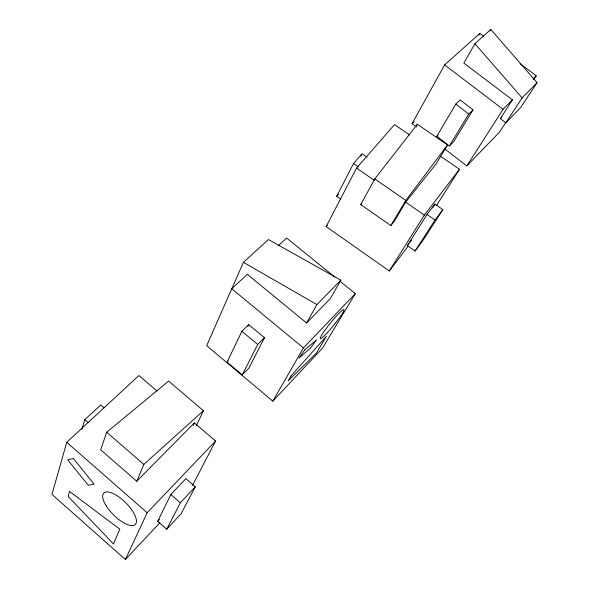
<?xml version="1.0" encoding="UTF-8"?>
<svg xmlns="http://www.w3.org/2000/svg" width="589" height="589" viewBox="0 0 589 589"><rect width="100%" height="100%" fill="white"/><g stroke="black" fill="none" stroke-linecap="round" stroke-linejoin="round"><path stroke-width="0.88" d="M156.939 390.949L138.894 375.546L66.734 442.302L51.957 494.385L125.398 559.55L159.987 522.612M81.849 429.352L84.772 419.677L100.712 405.004L103.973 407.816M196.328 425.604L203.448 410.702L168.616 381.09L106.69 432.208L100.667 449.812L136.729 481.265L194.377 422.902L215.596 441.014L192.485 485.395M136.729 481.265L143.826 464.449L203.448 410.702M232.11 288.05L243.426 262.319L268.474 239.532L340.869 280.173L330.245 298.711L306.589 322.971L247.336 274.327L231.735 288.743L206.695 345.699L272.817 401.161L322.47 348.173L355.3 293.646L339.72 281.034M125.398 559.55L147.147 512.747L215.596 441.014M193.207 425.368L194.377 422.902M227.089 362.154L241.865 331.298L248.713 324.642L264.49 337.718L248.823 368.206L242.241 374.862L227.089 362.154L228.296 360.961M247.925 326.269L248.713 324.642M157.683 521.346L170.862 494.517L185.918 478.651L195.312 486.772L181.147 513.66L166.716 529.253L157.683 521.346L159.501 519.41M242.241 374.862L257.724 344.477L264.49 337.718M340.862 199.178L336.709 196.277L353.562 163.455L362.154 153.714L367.138 157.175M166.716 529.253L180.359 502.77L195.312 486.772M360.91 156.122L361.734 154.517M408.184 246.099L389.307 270.962L326.151 226.596L356.566 168.034L394.542 124.618L409.649 135.006M360.755 204.597L374.788 178.909L417.329 124.25L447.537 144.982L436.015 164.029L405.688 202.152L394.439 221L390.824 225.572L360.755 204.597L361.83 203.315M416.408 126.974L412.094 123.631L444.614 64.908L479.829 33.44L483.495 36.194M416.018 126.583L417.329 124.25M306.589 322.971L316.897 304.579L340.869 280.173M478.916 35.038L479.829 33.44M474.925 43.726L463.86 63.082L512.415 99.858L500.341 118.61L505.863 122.814L520.705 107.515L537.043 82.674L490.784 29.45L474.925 43.726L522.126 97.899L505.863 122.814M272.817 401.161L303.438 347.937L355.3 293.646M489.893 30.989L490.784 29.45M436.832 136.309L455.776 104.091L460.127 99.953L473.055 109.834L453.596 141.772L449.348 145.984L436.832 136.309L438.061 135.124M390.824 225.572L405.792 200.437L447.537 144.982M449.348 145.984L468.763 114.03L473.055 109.834M389.307 270.962L424.352 215.118L459.494 169.279L440.616 156.299M407.345 245.635L427.003 214.448L434.903 204.111L442.854 209.625L422.806 240.702L415.068 251.032L407.345 245.635L408.906 243.581M432.495 207.924L434.903 204.111M436.471 205.554L459.494 169.279M444.474 148.693L466.782 165.958L503.05 109.326L512.415 99.858M415.068 251.032L435.035 220.021L442.854 209.625M505.914 122.262L499.457 132.164L466.782 165.958M533.744 79.596L536.233 75.782L520.116 63.686M409.951 242.212L411.512 240.157M326.151 226.596L327.337 225.197M336.709 196.277L338.52 194.193M500.341 118.61L501.585 117.344M522.126 97.899L537.043 82.674M533.082 78.97L536.233 75.782M412.094 123.631L414.082 121.79M278.045 245.944L286.6 238.037L334.758 277.021M243.426 262.319L316.897 304.579M353.562 163.455L358.598 166.952M427.003 214.448L435.035 220.021M374.788 178.909L405.792 200.437M356.566 168.034L374.309 180.359M405.688 202.152L424.352 215.118M444.614 64.908L503.05 109.326M455.776 104.091L468.763 114.03M231.735 288.743L303.438 347.937M241.865 331.298L257.724 344.477M106.69 432.208L143.826 464.449M84.772 419.677L88.063 422.541M170.862 494.517L180.359 502.77M66.734 442.302L147.147 512.747M69.45 491.388L68.236 496.498L113.486 543.986L119.825 529.172L69.45 491.388M290.907 376.047L288.146 380.921L316.3 353.245L326.446 336.275L290.907 376.047M304.778 349.851L298.962 358.009L310.712 347.93L316.448 339.919L304.778 349.851M73.345 458.456L67.735 459.906L88.313 485.284L94.078 484.07L73.345 458.456M327.374 332.667A18.73 1.988 -50.9 0 0 343.961 309.623A18.73 1.988 -50.9 0 0 325.025 330.105A18.73 1.988 -50.9 0 0 327.374 332.667M106.263 505.944A22.242 8.614 44.9 0 0 135.227 524.541A22.242 8.614 44.9 0 0 117.204 495.783A22.242 8.614 44.9 0 0 106.263 505.944"/></g></svg>
